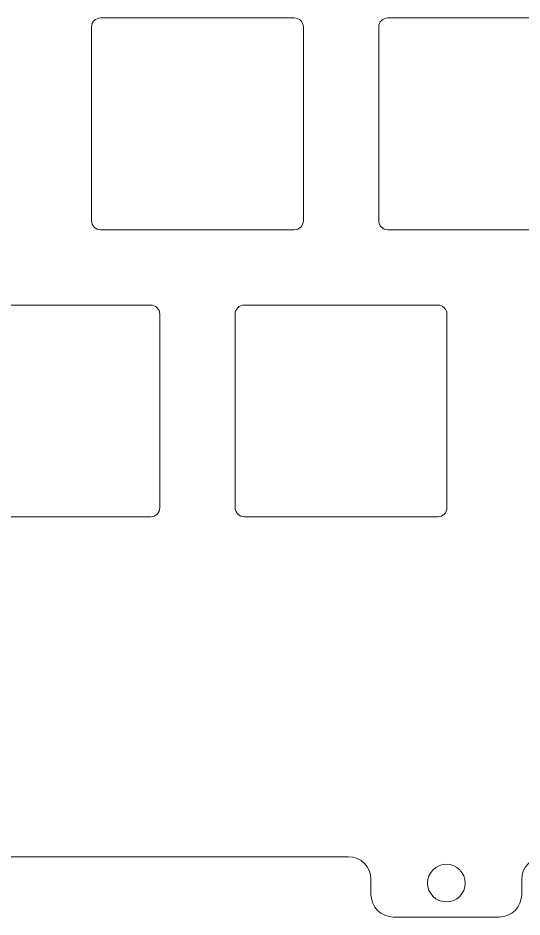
# Model space of a CAD drawing. Header units: millimetres. Extents: x 442 to 793, y 368 to 498.
# Drawn here: x 530.6 to 564.1, y 368.2 to 427.9 of the extents above; entities that cross this region are included whole.
import ezdxf

# ---------------------------------------------------------------- set-up
doc = ezdxf.new("R2010")
doc.units = ezdxf.units.MM
doc.layers.add('10', color=7, linetype='Continuous', lineweight=18)

msp = doc.modelspace()

# ---------------------------------------------------------------- linework, layer by layer
at = {"layer": '10', "color": 155, "linetype": 'Continuous', "lineweight": 18}
for p, q in [((548.97294, 427.89281), (536.12294, 427.89281)), ((568.02295, 427.89281), (555.17295, 427.89281)), ((535.52294, 427.29281), (535.52294, 414.44281)), ((549.57294, 414.44281), (549.57294, 427.29281)), ((554.57295, 427.29281), (554.57295, 414.44281)), ((536.12294, 413.84281), (548.97294, 413.84281)), ((555.17295, 413.84281), (568.02295, 413.84281)), ((526.59743, 408.8428), (539.44743, 408.8428)), ((558.49794, 408.8428), (545.64794, 408.8428)), ((540.04743, 408.2428), (540.04743, 395.3928)), ((545.04794, 408.2428), (545.04794, 395.3928)), ((559.09794, 395.3928), (559.09794, 408.2428)), ((539.44743, 394.7928), (526.59743, 394.7928)), ((545.64794, 394.7928), (558.49794, 394.7928)), ((552.55964, 372.24109), (471.55965, 372.24109)), ((554.05965, 369.74109), (554.05965, 370.74109)), ((564.05965, 370.74109), (564.05965, 369.74109)), ((555.55965, 368.24109), (562.55965, 368.24109))]:
    msp.add_line(p, q, dxfattribs=at)
msp.add_circle((559.05965, 370.49109), 1.25, dxfattribs=at)
for centre, radius, start, end in [((536.12294, 427.29281), 0.6, 90, 180), ((548.97294, 427.29281), 0.6, 0, 90), ((555.17295, 427.29281), 0.6, 90, 180), ((536.12294, 414.44281), 0.6, 180, 270), ((548.97294, 414.44281), 0.6, 270, 0), ((555.17295, 414.44281), 0.6, 180, 270), ((539.44743, 408.2428), 0.6, 0, 90), ((545.64794, 408.2428), 0.6, 90, 180), ((558.49794, 408.2428), 0.6, 360, 90), ((539.44743, 395.3928), 0.6, 270, 0), ((545.64794, 395.3928), 0.6, 180, 270), ((558.49794, 395.3928), 0.6, 270, 0), ((552.55964, 370.74109), 1.5, 0, 90), ((565.55965, 370.74109), 1.5, 90, 180), ((555.55965, 369.74109), 1.5, 180, 270), ((562.55965, 369.74109), 1.5, 270, 360)]:
    msp.add_arc(centre, radius, start, end, dxfattribs=at)

doc.saveas('drawing.dxf')
